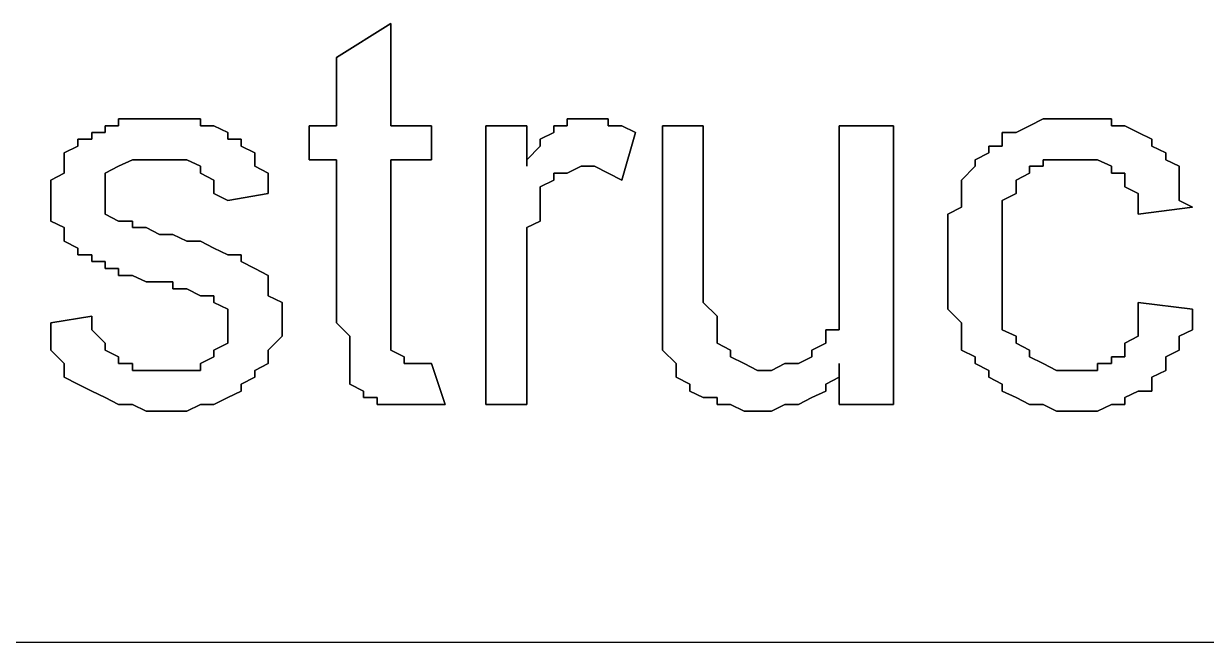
# Model space of a CAD drawing. Header units: metres. Extents: x 2.9 to 42.8, y 1.7 to 28.7.
# Drawn here: x 39.0949 to 39.4017, y 10.3611 to 10.5216 of the extents above; entities that cross this region are included whole.
import ezdxf

# ---------------------------------------------------------------- set-up
doc = ezdxf.new("R2010")
doc.units = ezdxf.units.M
doc.layers.add('NEGRO', color=7, linetype='Continuous')

msp = doc.modelspace()

# ---------------------------------------------------------------- linework, layer by layer
at = {"layer": 'NEGRO', "lineweight": -3}
for points in [[(39.1901, 10.5216), (39.176, 10.5128), (39.1901, 10.5216)], [(39.1901, 10.4951), (39.1901, 10.5216), (39.1901, 10.4951)], [(39.176, 10.5128), (39.176, 10.4951), (39.176, 10.5128)], [(39.1231, 10.4969), (39.1195, 10.4969), (39.1231, 10.4969)], [(39.1195, 10.4969), (39.1195, 10.4951), (39.1195, 10.4969)], [(39.1266, 10.4969), (39.1231, 10.4969), (39.1266, 10.4969)], [(39.1301, 10.4969), (39.1266, 10.4969), (39.1301, 10.4969)], [(39.1336, 10.4969), (39.1301, 10.4969), (39.1336, 10.4969)], [(39.1372, 10.4969), (39.1336, 10.4969), (39.1372, 10.4969)], [(39.1407, 10.4969), (39.1372, 10.4969), (39.1407, 10.4969)], [(39.1407, 10.4951), (39.1407, 10.4969), (39.1407, 10.4951)], [(39.2395, 10.4969), (39.2359, 10.4969), (39.2395, 10.4969)], [(39.2359, 10.4969), (39.2359, 10.4951), (39.2359, 10.4969)], [(39.243, 10.4969), (39.2395, 10.4969), (39.243, 10.4969)], [(39.2465, 10.4969), (39.243, 10.4969), (39.2465, 10.4969)], [(39.2465, 10.4951), (39.2465, 10.4969), (39.2465, 10.4951)], [(39.3594, 10.4969), (39.3559, 10.4951), (39.3594, 10.4969)], [(39.3629, 10.4969), (39.3594, 10.4969), (39.3629, 10.4969)], [(39.3665, 10.4969), (39.3629, 10.4969), (39.3665, 10.4969)], [(39.37, 10.4969), (39.3665, 10.4969), (39.37, 10.4969)], [(39.3735, 10.4969), (39.37, 10.4969), (39.3735, 10.4969)], [(39.3771, 10.4969), (39.3735, 10.4969), (39.3771, 10.4969)], [(39.3771, 10.4951), (39.3771, 10.4969), (39.3771, 10.4951)], [(39.116, 10.4934), (39.1125, 10.4934), (39.116, 10.4934)], [(39.1125, 10.4934), (39.1125, 10.4916), (39.1125, 10.4934)], [(39.1195, 10.4951), (39.116, 10.4951), (39.1195, 10.4951)], [(39.116, 10.4951), (39.116, 10.4934), (39.116, 10.4951)], [(39.1442, 10.4951), (39.1407, 10.4951), (39.1442, 10.4951)], [(39.1478, 10.4934), (39.1442, 10.4951), (39.1478, 10.4934)], [(39.1478, 10.4916), (39.1478, 10.4934), (39.1478, 10.4916)], [(39.176, 10.4951), (39.1689, 10.4951), (39.176, 10.4951)], [(39.1689, 10.4951), (39.1689, 10.4863), (39.1689, 10.4951)], [(39.2007, 10.4951), (39.1901, 10.4951), (39.2007, 10.4951)], [(39.2007, 10.4863), (39.2007, 10.4951), (39.2007, 10.4863)], [(39.2254, 10.4951), (39.2148, 10.4951), (39.2254, 10.4951)], [(39.2148, 10.4951), (39.2148, 10.4228), (39.2148, 10.4951)], [(39.2254, 10.4846), (39.2254, 10.4951), (39.2254, 10.4846)], [(39.2324, 10.4934), (39.2289, 10.4916), (39.2324, 10.4934)], [(39.2359, 10.4951), (39.2324, 10.4951), (39.2359, 10.4951)], [(39.2324, 10.4951), (39.2324, 10.4934), (39.2324, 10.4951)], [(39.2501, 10.4951), (39.2465, 10.4951), (39.2501, 10.4951)], [(39.2536, 10.4934), (39.2501, 10.4951), (39.2536, 10.4934)], [(39.2501, 10.481), (39.2536, 10.4934), (39.2501, 10.481)], [(39.2712, 10.4951), (39.2606, 10.4951), (39.2712, 10.4951)], [(39.2606, 10.4951), (39.2606, 10.451), (39.2606, 10.4951)], [(39.2712, 10.4546), (39.2712, 10.4951), (39.2712, 10.4546)], [(39.3206, 10.4951), (39.3065, 10.4951), (39.3206, 10.4951)], [(39.3065, 10.4951), (39.3065, 10.4563), (39.3065, 10.4951)], [(39.3206, 10.4228), (39.3206, 10.4951), (39.3206, 10.4228)], [(39.3524, 10.4934), (39.3488, 10.4934), (39.3524, 10.4934)], [(39.3488, 10.4934), (39.3488, 10.4916), (39.3488, 10.4934)], [(39.3559, 10.4951), (39.3524, 10.4934), (39.3559, 10.4951)], [(39.3806, 10.4951), (39.3771, 10.4951), (39.3806, 10.4951)], [(39.3841, 10.4934), (39.3806, 10.4951), (39.3841, 10.4934)], [(39.3876, 10.4916), (39.3841, 10.4934), (39.3876, 10.4916)], [(39.1125, 10.4916), (39.1089, 10.4916), (39.1125, 10.4916)], [(39.1089, 10.4916), (39.1089, 10.4898), (39.1089, 10.4916)], [(39.1513, 10.4916), (39.1478, 10.4916), (39.1513, 10.4916)], [(39.1513, 10.4898), (39.1513, 10.4916), (39.1513, 10.4898)], [(39.2289, 10.4916), (39.2289, 10.4898), (39.2289, 10.4916)], [(39.3488, 10.4916), (39.3488, 10.4898), (39.3488, 10.4916)], [(39.3876, 10.4898), (39.3876, 10.4916), (39.3876, 10.4898)], [(39.1089, 10.4898), (39.1054, 10.4881), (39.1089, 10.4898)], [(39.1054, 10.4881), (39.1054, 10.4846), (39.1054, 10.4881)], [(39.1548, 10.4881), (39.1513, 10.4898), (39.1548, 10.4881)], [(39.1548, 10.4863), (39.1548, 10.4881), (39.1548, 10.4863)], [(39.2289, 10.4898), (39.2254, 10.4863), (39.2289, 10.4898)], [(39.3453, 10.4881), (39.3418, 10.4863), (39.3453, 10.4881)], [(39.3488, 10.4898), (39.3453, 10.4898), (39.3488, 10.4898)], [(39.3453, 10.4898), (39.3453, 10.4881), (39.3453, 10.4898)], [(39.3912, 10.4881), (39.3876, 10.4898), (39.3912, 10.4881)], [(39.3912, 10.4863), (39.3912, 10.4881), (39.3912, 10.4863)], [(39.1054, 10.4846), (39.1054, 10.4828), (39.1054, 10.4846)], [(39.116, 10.4828), (39.1195, 10.4846), (39.116, 10.4828)], [(39.1195, 10.4846), (39.1231, 10.4863), (39.1195, 10.4846)], [(39.1231, 10.4863), (39.1266, 10.4863), (39.1231, 10.4863)], [(39.1266, 10.4863), (39.1301, 10.4863), (39.1266, 10.4863)], [(39.1301, 10.4863), (39.1336, 10.4863), (39.1301, 10.4863)], [(39.1336, 10.4863), (39.1372, 10.4863), (39.1336, 10.4863)], [(39.1372, 10.4863), (39.1407, 10.4846), (39.1372, 10.4863)], [(39.1407, 10.4846), (39.1407, 10.4828), (39.1407, 10.4846)], [(39.1548, 10.4846), (39.1548, 10.4863), (39.1548, 10.4846)], [(39.1583, 10.4828), (39.1548, 10.4846), (39.1583, 10.4828)], [(39.1689, 10.4863), (39.176, 10.4863), (39.1689, 10.4863)], [(39.176, 10.4863), (39.176, 10.444), (39.176, 10.4863)], [(39.1901, 10.444), (39.1901, 10.4863), (39.1901, 10.444)], [(39.1901, 10.4863), (39.2007, 10.4863), (39.1901, 10.4863)], [(39.2254, 10.4863), (39.2254, 10.4846), (39.2254, 10.4863)], [(39.2359, 10.4828), (39.2395, 10.4846), (39.2359, 10.4828)], [(39.2395, 10.4846), (39.243, 10.4846), (39.2395, 10.4846)], [(39.243, 10.4846), (39.2465, 10.4828), (39.243, 10.4846)], [(39.3418, 10.4846), (39.3382, 10.481), (39.3418, 10.4846)], [(39.3418, 10.4863), (39.3418, 10.4846), (39.3418, 10.4863)], [(39.3559, 10.4828), (39.3559, 10.4846), (39.3559, 10.4828)], [(39.3559, 10.4846), (39.3594, 10.4846), (39.3559, 10.4846)], [(39.3594, 10.4846), (39.3594, 10.4863), (39.3594, 10.4846)], [(39.3594, 10.4863), (39.3629, 10.4863), (39.3594, 10.4863)], [(39.3629, 10.4863), (39.3665, 10.4863), (39.3629, 10.4863)], [(39.3665, 10.4863), (39.37, 10.4863), (39.3665, 10.4863)], [(39.37, 10.4863), (39.3735, 10.4863), (39.37, 10.4863)], [(39.3735, 10.4863), (39.3771, 10.4846), (39.3735, 10.4863)], [(39.3771, 10.4846), (39.3771, 10.4828), (39.3771, 10.4846)], [(39.3947, 10.4846), (39.3912, 10.4863), (39.3947, 10.4846)], [(39.3947, 10.4828), (39.3947, 10.4846), (39.3947, 10.4828)], [(39.1054, 10.4828), (39.1019, 10.481), (39.1054, 10.4828)], [(39.1019, 10.481), (39.1019, 10.4793), (39.1019, 10.481)], [(39.116, 10.481), (39.116, 10.4828), (39.116, 10.481)], [(39.116, 10.4793), (39.116, 10.481), (39.116, 10.4793)], [(39.1407, 10.4828), (39.1442, 10.481), (39.1407, 10.4828)], [(39.1442, 10.481), (39.1442, 10.4793), (39.1442, 10.481)], [(39.1583, 10.4793), (39.1583, 10.4828), (39.1583, 10.4793)], [(39.2289, 10.4793), (39.2324, 10.481), (39.2289, 10.4793)], [(39.2324, 10.481), (39.2324, 10.4828), (39.2324, 10.481)], [(39.2324, 10.4828), (39.2359, 10.4828), (39.2324, 10.4828)], [(39.2465, 10.4828), (39.2501, 10.481), (39.2465, 10.4828)], [(39.3382, 10.481), (39.3382, 10.4793), (39.3382, 10.481)], [(39.3524, 10.481), (39.3559, 10.4828), (39.3524, 10.481)], [(39.3524, 10.4793), (39.3524, 10.481), (39.3524, 10.4793)], [(39.3771, 10.4828), (39.3806, 10.4828), (39.3771, 10.4828)], [(39.3806, 10.4828), (39.3806, 10.481), (39.3806, 10.4828)], [(39.3806, 10.481), (39.3806, 10.4793), (39.3806, 10.481)], [(39.3947, 10.4793), (39.3947, 10.4828), (39.3947, 10.4793)], [(39.1019, 10.4793), (39.1019, 10.4757), (39.1019, 10.4793)], [(39.116, 10.4775), (39.116, 10.4793), (39.116, 10.4775)], [(39.1442, 10.4793), (39.1442, 10.4775), (39.1442, 10.4793)], [(39.1583, 10.4775), (39.1583, 10.4793), (39.1583, 10.4775)], [(39.2289, 10.4757), (39.2289, 10.4793), (39.2289, 10.4757)], [(39.3382, 10.4793), (39.3382, 10.4775), (39.3382, 10.4793)], [(39.3524, 10.4775), (39.3524, 10.4793), (39.3524, 10.4775)], [(39.3806, 10.4793), (39.3841, 10.4775), (39.3806, 10.4793)], [(39.3947, 10.4775), (39.3947, 10.4793), (39.3947, 10.4775)], [(39.1019, 10.4757), (39.1019, 10.474), (39.1019, 10.4757)], [(39.116, 10.4757), (39.116, 10.4775), (39.116, 10.4757)], [(39.116, 10.474), (39.116, 10.4757), (39.116, 10.474)], [(39.1442, 10.4775), (39.1478, 10.4757), (39.1442, 10.4775)], [(39.1478, 10.4757), (39.1583, 10.4775), (39.1478, 10.4757)], [(39.2289, 10.4722), (39.2289, 10.4757), (39.2289, 10.4722)], [(39.3382, 10.4775), (39.3382, 10.4757), (39.3382, 10.4775)], [(39.3382, 10.4757), (39.3382, 10.474), (39.3382, 10.4757)], [(39.3488, 10.4757), (39.3524, 10.4775), (39.3488, 10.4757)], [(39.3488, 10.474), (39.3488, 10.4757), (39.3488, 10.474)], [(39.3841, 10.4775), (39.3841, 10.4757), (39.3841, 10.4775)], [(39.3841, 10.4757), (39.3841, 10.4722), (39.3841, 10.4757)], [(39.3947, 10.4757), (39.3947, 10.4775), (39.3947, 10.4757)], [(39.3982, 10.474), (39.3947, 10.4757), (39.3982, 10.474)], [(39.1019, 10.474), (39.1019, 10.4704), (39.1019, 10.474)], [(39.116, 10.4722), (39.116, 10.474), (39.116, 10.4722)], [(39.1195, 10.4704), (39.116, 10.4722), (39.1195, 10.4704)], [(39.2289, 10.4704), (39.2289, 10.4722), (39.2289, 10.4704)], [(39.3382, 10.474), (39.3347, 10.4722), (39.3382, 10.474)], [(39.3347, 10.4722), (39.3347, 10.4687), (39.3347, 10.4722)], [(39.3488, 10.4704), (39.3488, 10.474), (39.3488, 10.4704)], [(39.3841, 10.4722), (39.3982, 10.474), (39.3841, 10.4722)], [(39.1019, 10.4704), (39.1054, 10.4687), (39.1019, 10.4704)], [(39.1054, 10.4687), (39.1054, 10.4669), (39.1054, 10.4687)], [(39.1231, 10.4704), (39.1195, 10.4704), (39.1231, 10.4704)], [(39.1231, 10.4687), (39.1231, 10.4704), (39.1231, 10.4687)], [(39.1266, 10.4687), (39.1231, 10.4687), (39.1266, 10.4687)], [(39.1301, 10.4669), (39.1266, 10.4687), (39.1301, 10.4669)], [(39.2254, 10.4687), (39.2289, 10.4704), (39.2254, 10.4687)], [(39.2254, 10.4669), (39.2254, 10.4687), (39.2254, 10.4669)], [(39.3347, 10.4687), (39.3347, 10.4669), (39.3347, 10.4687)], [(39.3488, 10.4687), (39.3488, 10.4704), (39.3488, 10.4687)], [(39.3488, 10.4669), (39.3488, 10.4687), (39.3488, 10.4669)], [(39.1054, 10.4669), (39.1054, 10.4652), (39.1054, 10.4669)], [(39.1336, 10.4669), (39.1301, 10.4669), (39.1336, 10.4669)], [(39.1372, 10.4652), (39.1336, 10.4669), (39.1372, 10.4652)], [(39.2254, 10.4634), (39.2254, 10.4669), (39.2254, 10.4634)], [(39.3347, 10.4669), (39.3347, 10.4634), (39.3347, 10.4669)], [(39.3488, 10.4634), (39.3488, 10.4669), (39.3488, 10.4634)], [(39.1054, 10.4652), (39.1089, 10.4634), (39.1054, 10.4652)], [(39.1089, 10.4634), (39.1089, 10.4616), (39.1089, 10.4634)], [(39.1407, 10.4652), (39.1372, 10.4652), (39.1407, 10.4652)], [(39.1442, 10.4634), (39.1407, 10.4652), (39.1442, 10.4634)], [(39.1478, 10.4616), (39.1442, 10.4634), (39.1478, 10.4616)], [(39.2254, 10.4616), (39.2254, 10.4634), (39.2254, 10.4616)], [(39.3347, 10.4634), (39.3347, 10.4616), (39.3347, 10.4634)], [(39.3488, 10.4599), (39.3488, 10.4634), (39.3488, 10.4599)], [(39.1089, 10.4616), (39.1125, 10.4616), (39.1089, 10.4616)], [(39.1125, 10.4616), (39.1125, 10.4599), (39.1125, 10.4616)], [(39.1125, 10.4599), (39.116, 10.4599), (39.1125, 10.4599)], [(39.116, 10.4599), (39.116, 10.4581), (39.116, 10.4599)], [(39.1513, 10.4616), (39.1478, 10.4616), (39.1513, 10.4616)], [(39.1513, 10.4599), (39.1513, 10.4616), (39.1513, 10.4599)], [(39.1548, 10.4581), (39.1513, 10.4599), (39.1548, 10.4581)], [(39.2254, 10.4228), (39.2254, 10.4616), (39.2254, 10.4228)], [(39.3347, 10.4616), (39.3347, 10.4599), (39.3347, 10.4616)], [(39.3347, 10.4599), (39.3347, 10.4563), (39.3347, 10.4599)], [(39.3488, 10.4563), (39.3488, 10.4599), (39.3488, 10.4563)], [(39.116, 10.4581), (39.1195, 10.4581), (39.116, 10.4581)], [(39.1195, 10.4581), (39.1195, 10.4563), (39.1195, 10.4581)], [(39.1195, 10.4563), (39.1231, 10.4563), (39.1195, 10.4563)], [(39.1231, 10.4563), (39.1266, 10.4546), (39.1231, 10.4563)], [(39.1583, 10.4563), (39.1548, 10.4581), (39.1583, 10.4563)], [(39.1583, 10.4546), (39.1583, 10.4563), (39.1583, 10.4546)], [(39.3065, 10.4563), (39.3065, 10.4546), (39.3065, 10.4563)], [(39.3347, 10.4563), (39.3347, 10.4546), (39.3347, 10.4563)], [(39.3488, 10.4528), (39.3488, 10.4563), (39.3488, 10.4528)], [(39.1266, 10.4546), (39.1301, 10.4546), (39.1266, 10.4546)], [(39.1301, 10.4546), (39.1336, 10.4546), (39.1301, 10.4546)], [(39.1336, 10.4546), (39.1336, 10.4528), (39.1336, 10.4546)], [(39.1583, 10.4528), (39.1583, 10.4546), (39.1583, 10.4528)], [(39.2712, 10.4528), (39.2712, 10.4546), (39.2712, 10.4528)], [(39.3065, 10.4546), (39.3065, 10.451), (39.3065, 10.4546)], [(39.3347, 10.4546), (39.3347, 10.451), (39.3347, 10.4546)], [(39.1336, 10.4528), (39.1372, 10.4528), (39.1336, 10.4528)], [(39.1372, 10.4528), (39.1407, 10.451), (39.1372, 10.4528)], [(39.1407, 10.451), (39.1442, 10.451), (39.1407, 10.451)], [(39.1442, 10.451), (39.1442, 10.4493), (39.1442, 10.451)], [(39.1583, 10.451), (39.1583, 10.4528), (39.1583, 10.451)], [(39.1619, 10.4493), (39.1583, 10.451), (39.1619, 10.4493)], [(39.2606, 10.451), (39.2606, 10.4475), (39.2606, 10.451)], [(39.2712, 10.4493), (39.2712, 10.4528), (39.2712, 10.4493)], [(39.3065, 10.451), (39.3065, 10.4493), (39.3065, 10.451)], [(39.3347, 10.451), (39.3347, 10.4493), (39.3347, 10.451)], [(39.3488, 10.451), (39.3488, 10.4528), (39.3488, 10.451)], [(39.3488, 10.4475), (39.3488, 10.451), (39.3488, 10.4475)], [(39.1442, 10.4493), (39.1478, 10.4475), (39.1442, 10.4493)], [(39.1478, 10.4475), (39.1478, 10.4457), (39.1478, 10.4475)], [(39.1619, 10.4457), (39.1619, 10.4493), (39.1619, 10.4457)], [(39.2606, 10.4475), (39.2606, 10.4457), (39.2606, 10.4475)], [(39.2748, 10.4457), (39.2712, 10.4493), (39.2748, 10.4457)], [(39.3065, 10.4493), (39.3065, 10.4457), (39.3065, 10.4493)], [(39.3347, 10.4493), (39.3347, 10.4475), (39.3347, 10.4493)], [(39.3347, 10.4475), (39.3382, 10.444), (39.3347, 10.4475)], [(39.3488, 10.4457), (39.3488, 10.4475), (39.3488, 10.4457)], [(39.3841, 10.4493), (39.3841, 10.4457), (39.3841, 10.4493)], [(39.3982, 10.4475), (39.3841, 10.4493), (39.3982, 10.4475)], [(39.3982, 10.4457), (39.3982, 10.4475), (39.3982, 10.4457)], [(39.1125, 10.4457), (39.1019, 10.444), (39.1125, 10.4457)], [(39.1019, 10.444), (39.1019, 10.4405), (39.1019, 10.444)], [(39.1125, 10.444), (39.1125, 10.4457), (39.1125, 10.444)], [(39.1125, 10.4422), (39.1125, 10.444), (39.1125, 10.4422)], [(39.1478, 10.4457), (39.1478, 10.4422), (39.1478, 10.4457)], [(39.1619, 10.444), (39.1619, 10.4457), (39.1619, 10.444)], [(39.1619, 10.4422), (39.1619, 10.444), (39.1619, 10.4422)], [(39.176, 10.444), (39.1795, 10.4405), (39.176, 10.444)], [(39.1901, 10.4405), (39.1901, 10.444), (39.1901, 10.4405)], [(39.2606, 10.4457), (39.2606, 10.4422), (39.2606, 10.4457)], [(39.2748, 10.444), (39.2748, 10.4457), (39.2748, 10.444)], [(39.2748, 10.4422), (39.2748, 10.444), (39.2748, 10.4422)], [(39.3065, 10.4457), (39.3065, 10.444), (39.3065, 10.4457)], [(39.3065, 10.444), (39.3065, 10.4422), (39.3065, 10.444)], [(39.3382, 10.444), (39.3382, 10.4422), (39.3382, 10.444)], [(39.3488, 10.444), (39.3488, 10.4457), (39.3488, 10.444)], [(39.3488, 10.4422), (39.3488, 10.444), (39.3488, 10.4422)], [(39.3841, 10.4457), (39.3841, 10.444), (39.3841, 10.4457)], [(39.3841, 10.444), (39.3841, 10.4405), (39.3841, 10.444)], [(39.3982, 10.4422), (39.3982, 10.4457), (39.3982, 10.4422)], [(39.116, 10.4387), (39.1125, 10.4422), (39.116, 10.4387)], [(39.1478, 10.4422), (39.1478, 10.4405), (39.1478, 10.4422)], [(39.1619, 10.4405), (39.1619, 10.4422), (39.1619, 10.4405)], [(39.2606, 10.4422), (39.2606, 10.4405), (39.2606, 10.4422)], [(39.2748, 10.4405), (39.2748, 10.4422), (39.2748, 10.4405)], [(39.3065, 10.4422), (39.303, 10.4422), (39.3065, 10.4422)], [(39.303, 10.4422), (39.303, 10.4405), (39.303, 10.4422)], [(39.3382, 10.4422), (39.3382, 10.4405), (39.3382, 10.4422)], [(39.3524, 10.4405), (39.3488, 10.4422), (39.3524, 10.4405)], [(39.3947, 10.4405), (39.3982, 10.4422), (39.3947, 10.4405)], [(39.1019, 10.4405), (39.1019, 10.4387), (39.1019, 10.4405)], [(39.1019, 10.4387), (39.1019, 10.4369), (39.1019, 10.4387)], [(39.116, 10.4369), (39.116, 10.4387), (39.116, 10.4369)], [(39.1478, 10.4387), (39.1442, 10.4369), (39.1478, 10.4387)], [(39.1478, 10.4405), (39.1478, 10.4387), (39.1478, 10.4405)], [(39.1583, 10.4369), (39.1619, 10.4405), (39.1583, 10.4369)], [(39.1795, 10.4405), (39.1795, 10.4369), (39.1795, 10.4405)], [(39.1901, 10.4387), (39.1901, 10.4405), (39.1901, 10.4387)], [(39.1901, 10.4369), (39.1901, 10.4387), (39.1901, 10.4369)], [(39.2606, 10.4405), (39.2606, 10.4387), (39.2606, 10.4405)], [(39.2606, 10.4387), (39.2606, 10.4369), (39.2606, 10.4387)], [(39.2748, 10.4387), (39.2748, 10.4405), (39.2748, 10.4387)], [(39.2783, 10.4369), (39.2748, 10.4387), (39.2783, 10.4369)], [(39.303, 10.4387), (39.2994, 10.4369), (39.303, 10.4387)], [(39.303, 10.4405), (39.303, 10.4387), (39.303, 10.4405)], [(39.3382, 10.4405), (39.3382, 10.4387), (39.3382, 10.4405)], [(39.3382, 10.4387), (39.3382, 10.4369), (39.3382, 10.4387)], [(39.3524, 10.4387), (39.3524, 10.4405), (39.3524, 10.4387)], [(39.3559, 10.4369), (39.3524, 10.4387), (39.3559, 10.4369)], [(39.3841, 10.4405), (39.3806, 10.4387), (39.3841, 10.4405)], [(39.3806, 10.4387), (39.3806, 10.4369), (39.3806, 10.4387)], [(39.3947, 10.4387), (39.3947, 10.4405), (39.3947, 10.4387)], [(39.3947, 10.4369), (39.3947, 10.4387), (39.3947, 10.4369)], [(39.1019, 10.4369), (39.1054, 10.4334), (39.1019, 10.4369)], [(39.1195, 10.4352), (39.116, 10.4369), (39.1195, 10.4352)], [(39.1195, 10.4334), (39.1195, 10.4352), (39.1195, 10.4334)], [(39.1442, 10.4352), (39.1407, 10.4334), (39.1442, 10.4352)], [(39.1442, 10.4369), (39.1442, 10.4352), (39.1442, 10.4369)], [(39.1583, 10.4352), (39.1583, 10.4369), (39.1583, 10.4352)], [(39.1583, 10.4334), (39.1583, 10.4352), (39.1583, 10.4334)], [(39.1795, 10.4369), (39.1795, 10.4352), (39.1795, 10.4369)], [(39.1795, 10.4352), (39.1795, 10.4334), (39.1795, 10.4352)], [(39.1936, 10.4352), (39.1901, 10.4369), (39.1936, 10.4352)], [(39.1936, 10.4334), (39.1936, 10.4352), (39.1936, 10.4334)], [(39.2606, 10.4369), (39.2642, 10.4334), (39.2606, 10.4369)], [(39.2783, 10.4352), (39.2783, 10.4369), (39.2783, 10.4352)], [(39.2818, 10.4334), (39.2783, 10.4352), (39.2818, 10.4334)], [(39.2994, 10.4352), (39.2959, 10.4334), (39.2994, 10.4352)], [(39.2994, 10.4369), (39.2994, 10.4352), (39.2994, 10.4369)], [(39.3382, 10.4369), (39.3418, 10.4352), (39.3382, 10.4369)], [(39.3418, 10.4352), (39.3418, 10.4334), (39.3418, 10.4352)], [(39.3559, 10.4352), (39.3559, 10.4369), (39.3559, 10.4352)], [(39.3594, 10.4334), (39.3559, 10.4352), (39.3594, 10.4334)], [(39.3806, 10.4352), (39.3771, 10.4352), (39.3806, 10.4352)], [(39.3771, 10.4352), (39.3771, 10.4334), (39.3771, 10.4352)], [(39.3806, 10.4369), (39.3806, 10.4352), (39.3806, 10.4369)], [(39.3912, 10.4352), (39.3947, 10.4369), (39.3912, 10.4352)], [(39.3912, 10.4316), (39.3912, 10.4352), (39.3912, 10.4316)], [(39.1054, 10.4334), (39.1054, 10.4316), (39.1054, 10.4334)], [(39.1054, 10.4316), (39.1054, 10.4299), (39.1054, 10.4316)], [(39.1231, 10.4334), (39.1195, 10.4334), (39.1231, 10.4334)], [(39.1231, 10.4316), (39.1231, 10.4334), (39.1231, 10.4316)], [(39.1266, 10.4316), (39.1231, 10.4316), (39.1266, 10.4316)], [(39.1301, 10.4316), (39.1266, 10.4316), (39.1301, 10.4316)], [(39.1336, 10.4316), (39.1301, 10.4316), (39.1336, 10.4316)], [(39.1372, 10.4316), (39.1336, 10.4316), (39.1372, 10.4316)], [(39.1407, 10.4316), (39.1372, 10.4316), (39.1407, 10.4316)], [(39.1407, 10.4334), (39.1407, 10.4316), (39.1407, 10.4334)], [(39.1548, 10.4316), (39.1583, 10.4334), (39.1548, 10.4316)], [(39.1548, 10.4299), (39.1548, 10.4316), (39.1548, 10.4299)], [(39.1795, 10.4334), (39.1795, 10.4316), (39.1795, 10.4334)], [(39.1795, 10.4316), (39.1795, 10.4299), (39.1795, 10.4316)], [(39.1971, 10.4334), (39.1936, 10.4334), (39.1971, 10.4334)], [(39.2007, 10.4334), (39.1971, 10.4334), (39.2007, 10.4334)], [(39.2042, 10.4228), (39.2007, 10.4334), (39.2042, 10.4228)], [(39.2642, 10.4334), (39.2642, 10.4316), (39.2642, 10.4334)], [(39.2642, 10.4316), (39.2642, 10.4299), (39.2642, 10.4316)], [(39.2853, 10.4316), (39.2818, 10.4334), (39.2853, 10.4316)], [(39.2889, 10.4316), (39.2853, 10.4316), (39.2889, 10.4316)], [(39.2924, 10.4334), (39.2889, 10.4316), (39.2924, 10.4334)], [(39.2959, 10.4334), (39.2924, 10.4334), (39.2959, 10.4334)], [(39.3065, 10.4316), (39.3065, 10.4334), (39.3065, 10.4316)], [(39.3065, 10.4334), (39.3065, 10.4228), (39.3065, 10.4334)], [(39.3065, 10.4299), (39.3065, 10.4316), (39.3065, 10.4299)], [(39.3418, 10.4334), (39.3453, 10.4316), (39.3418, 10.4334)], [(39.3453, 10.4316), (39.3453, 10.4299), (39.3453, 10.4316)], [(39.3629, 10.4316), (39.3594, 10.4334), (39.3629, 10.4316)], [(39.3665, 10.4316), (39.3629, 10.4316), (39.3665, 10.4316)], [(39.37, 10.4316), (39.3665, 10.4316), (39.37, 10.4316)], [(39.3735, 10.4316), (39.37, 10.4316), (39.3735, 10.4316)], [(39.3771, 10.4334), (39.3735, 10.4334), (39.3771, 10.4334)], [(39.3735, 10.4334), (39.3735, 10.4316), (39.3735, 10.4334)], [(39.3876, 10.4299), (39.3912, 10.4316), (39.3876, 10.4299)], [(39.1054, 10.4299), (39.1089, 10.4281), (39.1054, 10.4299)], [(39.1513, 10.4281), (39.1548, 10.4299), (39.1513, 10.4281)], [(39.1795, 10.4299), (39.1795, 10.4281), (39.1795, 10.4299)], [(39.2642, 10.4299), (39.2677, 10.4281), (39.2642, 10.4299)], [(39.303, 10.4281), (39.3065, 10.4299), (39.303, 10.4281)], [(39.3453, 10.4299), (39.3488, 10.4281), (39.3453, 10.4299)], [(39.3876, 10.4281), (39.3876, 10.4299), (39.3876, 10.4281)], [(39.1089, 10.4281), (39.1125, 10.4263), (39.1089, 10.4281)], [(39.1125, 10.4263), (39.116, 10.4246), (39.1125, 10.4263)], [(39.1478, 10.4246), (39.1513, 10.4263), (39.1478, 10.4246)], [(39.1513, 10.4263), (39.1513, 10.4281), (39.1513, 10.4263)], [(39.1795, 10.4281), (39.183, 10.4263), (39.1795, 10.4281)], [(39.183, 10.4263), (39.183, 10.4246), (39.183, 10.4263)], [(39.2677, 10.4281), (39.2677, 10.4263), (39.2677, 10.4281)], [(39.2677, 10.4263), (39.2712, 10.4246), (39.2677, 10.4263)], [(39.2994, 10.4246), (39.303, 10.4263), (39.2994, 10.4246)], [(39.303, 10.4263), (39.303, 10.4281), (39.303, 10.4263)], [(39.3488, 10.4281), (39.3488, 10.4263), (39.3488, 10.4281)], [(39.3488, 10.4263), (39.3524, 10.4246), (39.3488, 10.4263)], [(39.3806, 10.4246), (39.3841, 10.4263), (39.3806, 10.4246)], [(39.3841, 10.4263), (39.3876, 10.4263), (39.3841, 10.4263)], [(39.3876, 10.4263), (39.3876, 10.4281), (39.3876, 10.4263)], [(39.116, 10.4246), (39.1195, 10.4228), (39.116, 10.4246)], [(39.1195, 10.4228), (39.1231, 10.4228), (39.1195, 10.4228)], [(39.1231, 10.4228), (39.1266, 10.4211), (39.1231, 10.4228)], [(39.1372, 10.4211), (39.1407, 10.4228), (39.1372, 10.4211)], [(39.1407, 10.4228), (39.1442, 10.4228), (39.1407, 10.4228)], [(39.1442, 10.4228), (39.1478, 10.4246), (39.1442, 10.4228)], [(39.183, 10.4246), (39.1866, 10.4246), (39.183, 10.4246)], [(39.1866, 10.4246), (39.1866, 10.4228), (39.1866, 10.4246)], [(39.1866, 10.4228), (39.1901, 10.4228), (39.1866, 10.4228)], [(39.1901, 10.4228), (39.1936, 10.4228), (39.1901, 10.4228)], [(39.1936, 10.4228), (39.1971, 10.4228), (39.1936, 10.4228)], [(39.1971, 10.4228), (39.2007, 10.4228), (39.1971, 10.4228)], [(39.2007, 10.4228), (39.2042, 10.4228), (39.2007, 10.4228)], [(39.2148, 10.4228), (39.2254, 10.4228), (39.2148, 10.4228)], [(39.2712, 10.4246), (39.2748, 10.4246), (39.2712, 10.4246)], [(39.2748, 10.4246), (39.2748, 10.4228), (39.2748, 10.4246)], [(39.2748, 10.4228), (39.2783, 10.4228), (39.2748, 10.4228)], [(39.2783, 10.4228), (39.2818, 10.4211), (39.2783, 10.4228)], [(39.2889, 10.4211), (39.2924, 10.4228), (39.2889, 10.4211)], [(39.2924, 10.4228), (39.2959, 10.4228), (39.2924, 10.4228)], [(39.2959, 10.4228), (39.2994, 10.4246), (39.2959, 10.4228)], [(39.3065, 10.4228), (39.3206, 10.4228), (39.3065, 10.4228)], [(39.3524, 10.4246), (39.3559, 10.4228), (39.3524, 10.4246)], [(39.3559, 10.4228), (39.3594, 10.4228), (39.3559, 10.4228)], [(39.3594, 10.4228), (39.3629, 10.4211), (39.3594, 10.4228)], [(39.3735, 10.4211), (39.3771, 10.4228), (39.3735, 10.4211)], [(39.3771, 10.4228), (39.3806, 10.4228), (39.3771, 10.4228)], [(39.3806, 10.4228), (39.3806, 10.4246), (39.3806, 10.4228)], [(39.1266, 10.4211), (39.1301, 10.4211), (39.1266, 10.4211)], [(39.1301, 10.4211), (39.1336, 10.4211), (39.1301, 10.4211)], [(39.1336, 10.4211), (39.1372, 10.4211), (39.1336, 10.4211)], [(39.2818, 10.4211), (39.2853, 10.4211), (39.2818, 10.4211)], [(39.2853, 10.4211), (39.2889, 10.4211), (39.2853, 10.4211)], [(39.3629, 10.4211), (39.3665, 10.4211), (39.3629, 10.4211)], [(39.3665, 10.4211), (39.37, 10.4211), (39.3665, 10.4211)], [(39.37, 10.4211), (39.3735, 10.4211), (39.37, 10.4211)], [(42.3545, 10.3611), (36.389, 10.3611)]]:
    msp.add_lwpolyline(points, dxfattribs=at)

doc.saveas('drawing.dxf')
